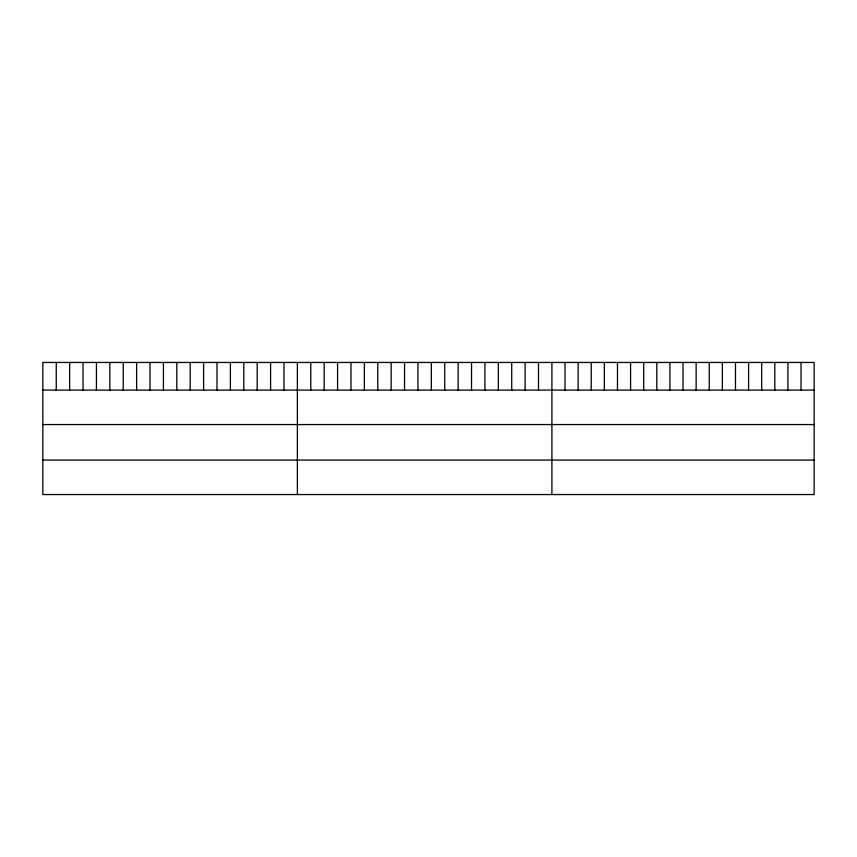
<?xml version="1.0" encoding="UTF-8"?>
<svg xmlns="http://www.w3.org/2000/svg" width="857" height="857" viewBox="0 0 857 857"><rect width="100%" height="100%" fill="white"/><g stroke="black" fill="none" stroke-linecap="round" stroke-linejoin="round"><path stroke-width="1.29" d="M814.15 390.085L814.15 494.553L42.85 494.553L42.85 362.447L814.15 362.447L814.15 390.085L42.85 390.085M42.85 424.558L814.15 424.558M42.85 460.08L814.15 460.08M801.038 362.447L801.038 390.085M787.926 362.447L787.926 390.085M774.814 362.447L774.814 390.085M761.702 362.447L761.702 390.085M748.589 362.447L748.589 390.085M735.477 362.447L735.477 390.085M722.365 362.447L722.365 390.085M709.253 362.447L709.253 390.085M696.141 362.447L696.141 390.085M683.029 362.447L683.029 390.085M669.917 362.447L669.917 390.085M656.805 362.447L656.805 390.085M643.693 362.447L643.693 390.085M630.581 362.447L630.581 390.085M617.468 362.447L617.468 390.085M604.356 362.447L604.356 390.085M591.244 362.447L591.244 390.085M578.132 362.447L578.132 390.085M565.02 362.447L565.02 390.085M551.908 362.447L551.908 494.553M538.507 362.447L538.507 390.085M525.116 362.447L525.116 390.085M511.715 362.447L511.715 390.085M498.324 362.447L498.324 390.085M484.923 362.447L484.923 390.085M471.532 362.447L471.532 390.085M458.131 362.447L458.131 390.085M444.74 362.447L444.74 390.085M431.339 362.447L431.339 390.085M417.948 362.447L417.948 390.085M404.547 362.447L404.547 390.085M391.156 362.447L391.156 390.085M377.755 362.447L377.755 390.085M364.364 362.447L364.364 390.085M350.963 362.447L350.963 390.085M337.572 362.447L337.572 390.085M324.171 362.447L324.171 390.085M310.78 362.447L310.78 390.085M297.379 362.447L297.379 494.553M283.978 362.447L283.978 390.085M270.587 362.447L270.587 390.085M257.186 362.447L257.186 390.085M243.795 362.447L243.795 390.085M230.394 362.447L230.394 390.085M217.003 362.447L217.003 390.085M203.602 362.447L203.602 390.085M190.211 362.447L190.211 390.085M176.81 362.447L176.81 390.085M163.419 362.447L163.419 390.085M150.018 362.447L150.018 390.085M136.627 362.447L136.627 390.085M123.226 362.447L123.226 390.085M109.835 362.447L109.835 390.085M96.434 362.447L96.434 390.085M83.043 362.447L83.043 390.085M69.642 362.447L69.642 390.085M56.251 362.447L56.251 390.085"/></g></svg>
